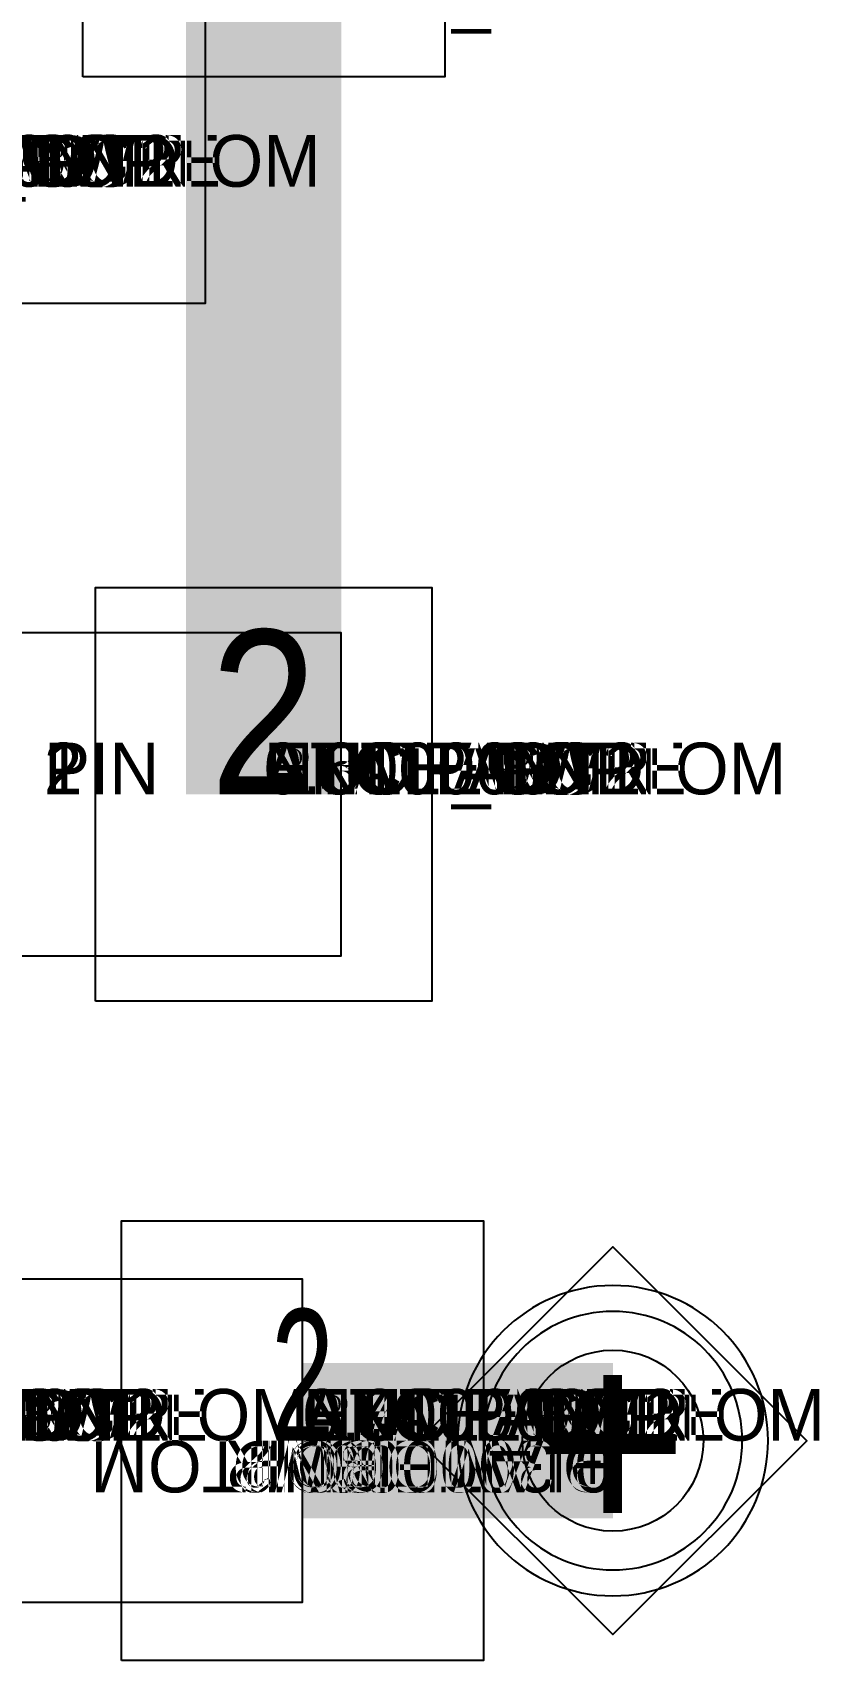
# Model space of a CAD drawing. Extents: x 0 to 323, y 0 to 320.
# Drawn here: x 137.36 to 140.4, y 67.7 to 74 of the extents above; entities that cross this region are included whole.
import ezdxf
from ezdxf.enums import TextEntityAlignment as Align

# ---------------------------------------------------------------- set-up
doc = ezdxf.new("R2010")
doc.units = 0
doc.header["$MEASUREMENT"] = 0
doc.layers.get('0').update_dxf_attribs({"linetype": 'CONTINUOUS'})
for name, color, linetype in [('CDN_FIGURES', 7, 'CONTINUOUS'), ('ETCH_BOTTOM', 7, 'CONTINUOUS'), ('ETCH_GND', 3, 'CONTINUOUS'), ('ETCH_INT1', 4, 'CONTINUOUS'), ('ETCH_INT2', 5, 'CONTINUOUS'), ('ETCH_PWR', 6, 'CONTINUOUS'), ('ETCH_TOP', 2, 'CONTINUOUS'), ('MANUFACTURING_NCLEGEND-1-6', 8, 'CONTINUOUS'), ('PACKAGE_GEOMETRY_ASSEMBLY_TOP', 11, 'CONTINUOUS'), ('PACKAGE_GEOMETRY_PIN_NUMBER', 9, 'CONTINUOUS')]:
    doc.layers.add(name, color=color, linetype=linetype)

# ---------------------------------------------------------------- blocks, each defined once
blk = doc.blocks.new('PAD_INFO')
for tag in ['SHAPE_TYPE', 'PAD_HEIGHT', 'PAD_LAYER', 'PAD_TYPE', 'PAD_WIDTH']:
    blk.add_attdef(tag, (0, 0), '', height=0.2)
at = {"flags": 2}
blk.add_attdef('CDN_TYPE', (0, 0), '', height=0.2, dxfattribs=at)
blk = doc.blocks.new('DRILL_INFO')
at = {"flags": 2}
blk.add_attdef('CDN_TYPE', (0, 0), '', height=0.2, dxfattribs=at)
for tag in ['FSHAPE', 'FCHAR', 'DRILL_HEIGHT', 'DIAMETER', 'PLATED', 'DRILL_WIDTH']:
    blk.add_attdef(tag, (0, 0), '', height=0.2)
blk = doc.blocks.new('VIA0700X0300')
at = {"layer": 'ETCH_BOTTOM'}
blk.add_circle((0, 0), 0.35, dxfattribs=at)
at = {"layer": 'ETCH_GND'}
blk.add_circle((0, 0), 0.35, dxfattribs=at)
at = {"layer": 'ETCH_INT1'}
blk.add_circle((0, 0), 0.35, dxfattribs=at)
at = {"layer": 'ETCH_INT2'}
blk.add_circle((0, 0), 0.35, dxfattribs=at)
at = {"layer": 'ETCH_PWR'}
blk.add_circle((0, 0), 0.35, dxfattribs=at)
at = {"layer": 'ETCH_TOP'}
blk.add_circle((0, 0), 0.35, dxfattribs=at)
ref = blk.add_blockref('PAD_INFO', (0, 0))
ref.add_attrib('PAD_LAYER', 'ETCH_TOP', (0, 0), dxfattribs={"height": 0.2})
ref.add_attrib('SHAPE_TYPE', 'NULL', (0, 0), dxfattribs={"height": 0.2})
ref.add_attrib('PAD_TYPE', 'ANTIPAD', (0, 0), dxfattribs={"height": 0.2})
ref.add_attrib('PAD_WIDTH', '0.000000', (0, 0), dxfattribs={"height": 0.2})
ref.add_attrib('PAD_HEIGHT', '0.000000', (0, 0), dxfattribs={"height": 0.2})
ref = blk.add_blockref('PAD_INFO', (0, 0))
ref.add_attrib('PAD_LAYER', 'ETCH_GND', (0, 0), dxfattribs={"height": 0.2})
ref.add_attrib('SHAPE_TYPE', 'NULL', (0, 0), dxfattribs={"height": 0.2})
ref.add_attrib('PAD_TYPE', 'ANTIPAD', (0, 0), dxfattribs={"height": 0.2})
ref.add_attrib('PAD_WIDTH', '0.000000', (0, 0), dxfattribs={"height": 0.2})
ref.add_attrib('PAD_HEIGHT', '0.000000', (0, 0), dxfattribs={"height": 0.2})
ref = blk.add_blockref('PAD_INFO', (0, 0))
ref.add_attrib('PAD_LAYER', 'ETCH_INT1', (0, 0), dxfattribs={"height": 0.2})
ref.add_attrib('SHAPE_TYPE', 'NULL', (0, 0), dxfattribs={"height": 0.2})
ref.add_attrib('PAD_TYPE', 'ANTIPAD', (0, 0), dxfattribs={"height": 0.2})
ref.add_attrib('PAD_WIDTH', '0.000000', (0, 0), dxfattribs={"height": 0.2})
ref.add_attrib('PAD_HEIGHT', '0.000000', (0, 0), dxfattribs={"height": 0.2})
ref = blk.add_blockref('PAD_INFO', (0, 0))
ref.add_attrib('PAD_LAYER', 'ETCH_INT2', (0, 0), dxfattribs={"height": 0.2})
ref.add_attrib('SHAPE_TYPE', 'NULL', (0, 0), dxfattribs={"height": 0.2})
ref.add_attrib('PAD_TYPE', 'ANTIPAD', (0, 0), dxfattribs={"height": 0.2})
ref.add_attrib('PAD_WIDTH', '0.000000', (0, 0), dxfattribs={"height": 0.2})
ref.add_attrib('PAD_HEIGHT', '0.000000', (0, 0), dxfattribs={"height": 0.2})
ref = blk.add_blockref('PAD_INFO', (0, 0))
ref.add_attrib('PAD_LAYER', 'ETCH_PWR', (0, 0), dxfattribs={"height": 0.2})
ref.add_attrib('SHAPE_TYPE', 'NULL', (0, 0), dxfattribs={"height": 0.2})
ref.add_attrib('PAD_TYPE', 'ANTIPAD', (0, 0), dxfattribs={"height": 0.2})
ref.add_attrib('PAD_WIDTH', '0.000000', (0, 0), dxfattribs={"height": 0.2})
ref.add_attrib('PAD_HEIGHT', '0.000000', (0, 0), dxfattribs={"height": 0.2})
ref = blk.add_blockref('PAD_INFO', (0, 0))
ref.add_attrib('PAD_LAYER', 'ETCH_BOTTOM', (0, 0), dxfattribs={"height": 0.2})
ref.add_attrib('SHAPE_TYPE', 'NULL', (0, 0), dxfattribs={"height": 0.2})
ref.add_attrib('PAD_TYPE', 'ANTIPAD', (0, 0), dxfattribs={"height": 0.2})
ref.add_attrib('PAD_WIDTH', '0.000000', (0, 0), dxfattribs={"height": 0.2})
ref.add_attrib('PAD_HEIGHT', '0.000000', (0, 0), dxfattribs={"height": 0.2})
ref = blk.add_blockref('PAD_INFO', (0, 0))
ref.add_attrib('PAD_LAYER', 'ETCH_TOP', (0, 0), dxfattribs={"height": 0.2})
ref.add_attrib('SHAPE_TYPE', 'NULL', (0, 0), dxfattribs={"height": 0.2})
ref.add_attrib('PAD_TYPE', 'THERMAL', (0, 0), dxfattribs={"height": 0.2})
ref.add_attrib('PAD_WIDTH', '0.000000', (0, 0), dxfattribs={"height": 0.2})
ref.add_attrib('PAD_HEIGHT', '0.000000', (0, 0), dxfattribs={"height": 0.2})
ref = blk.add_blockref('PAD_INFO', (0, 0))
ref.add_attrib('PAD_LAYER', 'ETCH_GND', (0, 0), dxfattribs={"height": 0.2})
ref.add_attrib('SHAPE_TYPE', 'NULL', (0, 0), dxfattribs={"height": 0.2})
ref.add_attrib('PAD_TYPE', 'THERMAL', (0, 0), dxfattribs={"height": 0.2})
ref.add_attrib('PAD_WIDTH', '0.000000', (0, 0), dxfattribs={"height": 0.2})
ref.add_attrib('PAD_HEIGHT', '0.000000', (0, 0), dxfattribs={"height": 0.2})
ref = blk.add_blockref('PAD_INFO', (0, 0))
ref.add_attrib('PAD_LAYER', 'ETCH_INT1', (0, 0), dxfattribs={"height": 0.2})
ref.add_attrib('SHAPE_TYPE', 'NULL', (0, 0), dxfattribs={"height": 0.2})
ref.add_attrib('PAD_TYPE', 'THERMAL', (0, 0), dxfattribs={"height": 0.2})
ref.add_attrib('PAD_WIDTH', '0.000000', (0, 0), dxfattribs={"height": 0.2})
ref.add_attrib('PAD_HEIGHT', '0.000000', (0, 0), dxfattribs={"height": 0.2})
ref = blk.add_blockref('PAD_INFO', (0, 0))
ref.add_attrib('PAD_LAYER', 'ETCH_INT2', (0, 0), dxfattribs={"height": 0.2})
ref.add_attrib('SHAPE_TYPE', 'NULL', (0, 0), dxfattribs={"height": 0.2})
ref.add_attrib('PAD_TYPE', 'THERMAL', (0, 0), dxfattribs={"height": 0.2})
ref.add_attrib('PAD_WIDTH', '0.000000', (0, 0), dxfattribs={"height": 0.2})
ref.add_attrib('PAD_HEIGHT', '0.000000', (0, 0), dxfattribs={"height": 0.2})
ref = blk.add_blockref('PAD_INFO', (0, 0))
ref.add_attrib('PAD_LAYER', 'ETCH_PWR', (0, 0), dxfattribs={"height": 0.2})
ref.add_attrib('SHAPE_TYPE', 'NULL', (0, 0), dxfattribs={"height": 0.2})
ref.add_attrib('PAD_TYPE', 'THERMAL', (0, 0), dxfattribs={"height": 0.2})
ref.add_attrib('PAD_WIDTH', '0.000000', (0, 0), dxfattribs={"height": 0.2})
ref.add_attrib('PAD_HEIGHT', '0.000000', (0, 0), dxfattribs={"height": 0.2})
ref = blk.add_blockref('PAD_INFO', (0, 0))
ref.add_attrib('PAD_LAYER', 'ETCH_BOTTOM', (0, 0), dxfattribs={"height": 0.2})
ref.add_attrib('SHAPE_TYPE', 'NULL', (0, 0), dxfattribs={"height": 0.2})
ref.add_attrib('PAD_TYPE', 'THERMAL', (0, 0), dxfattribs={"height": 0.2})
ref.add_attrib('PAD_WIDTH', '0.000000', (0, 0), dxfattribs={"height": 0.2})
ref.add_attrib('PAD_HEIGHT', '0.000000', (0, 0), dxfattribs={"height": 0.2})
ref = blk.add_blockref('PAD_INFO', (0, 0))
ref.add_attrib('PAD_LAYER', 'ETCH_TOP', (0, 0), dxfattribs={"height": 0.2})
ref.add_attrib('SHAPE_TYPE', 'CIRCLE', (0, 0), dxfattribs={"height": 0.2})
ref.add_attrib('PAD_TYPE', 'REGULAR', (0, 0), dxfattribs={"height": 0.2})
ref.add_attrib('PAD_WIDTH', '0.700000', (0, 0), dxfattribs={"height": 0.2})
ref.add_attrib('PAD_HEIGHT', '0.700000', (0, 0), dxfattribs={"height": 0.2})
ref = blk.add_blockref('PAD_INFO', (0, 0))
ref.add_attrib('PAD_LAYER', 'ETCH_GND', (0, 0), dxfattribs={"height": 0.2})
ref.add_attrib('SHAPE_TYPE', 'CIRCLE', (0, 0), dxfattribs={"height": 0.2})
ref.add_attrib('PAD_TYPE', 'REGULAR', (0, 0), dxfattribs={"height": 0.2})
ref.add_attrib('PAD_WIDTH', '0.700000', (0, 0), dxfattribs={"height": 0.2})
ref.add_attrib('PAD_HEIGHT', '0.700000', (0, 0), dxfattribs={"height": 0.2})
ref = blk.add_blockref('PAD_INFO', (0, 0))
ref.add_attrib('PAD_LAYER', 'ETCH_INT1', (0, 0), dxfattribs={"height": 0.2})
ref.add_attrib('SHAPE_TYPE', 'CIRCLE', (0, 0), dxfattribs={"height": 0.2})
ref.add_attrib('PAD_TYPE', 'REGULAR', (0, 0), dxfattribs={"height": 0.2})
ref.add_attrib('PAD_WIDTH', '0.700000', (0, 0), dxfattribs={"height": 0.2})
ref.add_attrib('PAD_HEIGHT', '0.700000', (0, 0), dxfattribs={"height": 0.2})
ref = blk.add_blockref('PAD_INFO', (0, 0))
ref.add_attrib('PAD_LAYER', 'ETCH_INT2', (0, 0), dxfattribs={"height": 0.2})
ref.add_attrib('SHAPE_TYPE', 'CIRCLE', (0, 0), dxfattribs={"height": 0.2})
ref.add_attrib('PAD_TYPE', 'REGULAR', (0, 0), dxfattribs={"height": 0.2})
ref.add_attrib('PAD_WIDTH', '0.700000', (0, 0), dxfattribs={"height": 0.2})
ref.add_attrib('PAD_HEIGHT', '0.700000', (0, 0), dxfattribs={"height": 0.2})
ref = blk.add_blockref('PAD_INFO', (0, 0))
ref.add_attrib('PAD_LAYER', 'ETCH_PWR', (0, 0), dxfattribs={"height": 0.2})
ref.add_attrib('SHAPE_TYPE', 'CIRCLE', (0, 0), dxfattribs={"height": 0.2})
ref.add_attrib('PAD_TYPE', 'REGULAR', (0, 0), dxfattribs={"height": 0.2})
ref.add_attrib('PAD_WIDTH', '0.700000', (0, 0), dxfattribs={"height": 0.2})
ref.add_attrib('PAD_HEIGHT', '0.700000', (0, 0), dxfattribs={"height": 0.2})
ref = blk.add_blockref('PAD_INFO', (0, 0))
ref.add_attrib('PAD_LAYER', 'ETCH_BOTTOM', (0, 0), dxfattribs={"height": 0.2})
ref.add_attrib('SHAPE_TYPE', 'CIRCLE', (0, 0), dxfattribs={"height": 0.2})
ref.add_attrib('PAD_TYPE', 'REGULAR', (0, 0), dxfattribs={"height": 0.2})
ref.add_attrib('PAD_WIDTH', '0.700000', (0, 0), dxfattribs={"height": 0.2})
ref.add_attrib('PAD_HEIGHT', '0.700000', (0, 0), dxfattribs={"height": 0.2})
ref = blk.add_blockref('DRILL_INFO', (0, 0))
ref.add_attrib('DIAMETER', '0.300000', (0, 0), dxfattribs={"height": 0.2})
ref.add_attrib('PLATED', 'PLATED', (0, 0), dxfattribs={"height": 0.2})
ref.add_attrib('FSHAPE', 'DIAMOND', (0, 0), dxfattribs={"height": 0.2})
ref.add_attrib('FCHAR', '+', (0, 0), dxfattribs={"height": 0.2})
ref.add_attrib('DRILL_WIDTH', '1.500000', (0, 0), dxfattribs={"height": 0.2})
ref.add_attrib('DRILL_HEIGHT', '1.500000', (0, 0), dxfattribs={"height": 0.2})
for tag in ['CDN_TYPE', 'PIN']:
    blk.add_attdef(tag, (0, 0), '', height=0.2)
at = {"flags": 2}
for tag in ['PSTKNAME', 'BBV']:
    blk.add_attdef(tag, (0, 0), '', height=0.2, dxfattribs=at)
blk = doc.blocks.new('FIGURE_DIAMOND')
at = {"layer": 'CDN_FIGURES'}
blk.add_lwpolyline([(-0.5, 0), (0, 0.5), (0.5, 0), (0, -0.5)], close=True, dxfattribs=at)
blk = doc.blocks.new('RC1300X1600TS')
at = {"layer": 'ETCH_TOP'}
blk.add_lwpolyline([(-0.65, -0.8), (-0.65, 0.8), (0.65, 0.8), (0.65, -0.8)], close=True, dxfattribs=at)
ref = blk.add_blockref('PAD_INFO', (0, 0))
ref.add_attrib('PAD_LAYER', 'ETCH_TOP', (0, 0), dxfattribs={"height": 0.2})
ref.add_attrib('SHAPE_TYPE', 'NULL', (0, 0), dxfattribs={"height": 0.2})
ref.add_attrib('PAD_TYPE', 'ANTIPAD', (0, 0), dxfattribs={"height": 0.2})
ref.add_attrib('PAD_WIDTH', '0.000000', (0, 0), dxfattribs={"height": 0.2})
ref.add_attrib('PAD_HEIGHT', '0.000000', (0, 0), dxfattribs={"height": 0.2})
ref = blk.add_blockref('PAD_INFO', (0, 0))
ref.add_attrib('PAD_LAYER', 'ETCH_GND', (0, 0), dxfattribs={"height": 0.2})
ref.add_attrib('SHAPE_TYPE', 'NULL', (0, 0), dxfattribs={"height": 0.2})
ref.add_attrib('PAD_TYPE', 'ANTIPAD', (0, 0), dxfattribs={"height": 0.2})
ref.add_attrib('PAD_WIDTH', '0.000000', (0, 0), dxfattribs={"height": 0.2})
ref.add_attrib('PAD_HEIGHT', '0.000000', (0, 0), dxfattribs={"height": 0.2})
ref = blk.add_blockref('PAD_INFO', (0, 0))
ref.add_attrib('PAD_LAYER', 'ETCH_INT1', (0, 0), dxfattribs={"height": 0.2})
ref.add_attrib('SHAPE_TYPE', 'NULL', (0, 0), dxfattribs={"height": 0.2})
ref.add_attrib('PAD_TYPE', 'ANTIPAD', (0, 0), dxfattribs={"height": 0.2})
ref.add_attrib('PAD_WIDTH', '0.000000', (0, 0), dxfattribs={"height": 0.2})
ref.add_attrib('PAD_HEIGHT', '0.000000', (0, 0), dxfattribs={"height": 0.2})
ref = blk.add_blockref('PAD_INFO', (0, 0))
ref.add_attrib('PAD_LAYER', 'ETCH_INT2', (0, 0), dxfattribs={"height": 0.2})
ref.add_attrib('SHAPE_TYPE', 'NULL', (0, 0), dxfattribs={"height": 0.2})
ref.add_attrib('PAD_TYPE', 'ANTIPAD', (0, 0), dxfattribs={"height": 0.2})
ref.add_attrib('PAD_WIDTH', '0.000000', (0, 0), dxfattribs={"height": 0.2})
ref.add_attrib('PAD_HEIGHT', '0.000000', (0, 0), dxfattribs={"height": 0.2})
ref = blk.add_blockref('PAD_INFO', (0, 0))
ref.add_attrib('PAD_LAYER', 'ETCH_PWR', (0, 0), dxfattribs={"height": 0.2})
ref.add_attrib('SHAPE_TYPE', 'NULL', (0, 0), dxfattribs={"height": 0.2})
ref.add_attrib('PAD_TYPE', 'ANTIPAD', (0, 0), dxfattribs={"height": 0.2})
ref.add_attrib('PAD_WIDTH', '0.000000', (0, 0), dxfattribs={"height": 0.2})
ref.add_attrib('PAD_HEIGHT', '0.000000', (0, 0), dxfattribs={"height": 0.2})
ref = blk.add_blockref('PAD_INFO', (0, 0))
ref.add_attrib('PAD_LAYER', 'ETCH_BOTTOM', (0, 0), dxfattribs={"height": 0.2})
ref.add_attrib('SHAPE_TYPE', 'NULL', (0, 0), dxfattribs={"height": 0.2})
ref.add_attrib('PAD_TYPE', 'ANTIPAD', (0, 0), dxfattribs={"height": 0.2})
ref.add_attrib('PAD_WIDTH', '0.000000', (0, 0), dxfattribs={"height": 0.2})
ref.add_attrib('PAD_HEIGHT', '0.000000', (0, 0), dxfattribs={"height": 0.2})
ref = blk.add_blockref('PAD_INFO', (0, 0))
ref.add_attrib('PAD_LAYER', 'ETCH_TOP', (0, 0), dxfattribs={"height": 0.2})
ref.add_attrib('SHAPE_TYPE', 'NULL', (0, 0), dxfattribs={"height": 0.2})
ref.add_attrib('PAD_TYPE', 'THERMAL', (0, 0), dxfattribs={"height": 0.2})
ref.add_attrib('PAD_WIDTH', '0.000000', (0, 0), dxfattribs={"height": 0.2})
ref.add_attrib('PAD_HEIGHT', '0.000000', (0, 0), dxfattribs={"height": 0.2})
ref = blk.add_blockref('PAD_INFO', (0, 0))
ref.add_attrib('PAD_LAYER', 'ETCH_GND', (0, 0), dxfattribs={"height": 0.2})
ref.add_attrib('SHAPE_TYPE', 'NULL', (0, 0), dxfattribs={"height": 0.2})
ref.add_attrib('PAD_TYPE', 'THERMAL', (0, 0), dxfattribs={"height": 0.2})
ref.add_attrib('PAD_WIDTH', '0.000000', (0, 0), dxfattribs={"height": 0.2})
ref.add_attrib('PAD_HEIGHT', '0.000000', (0, 0), dxfattribs={"height": 0.2})
ref = blk.add_blockref('PAD_INFO', (0, 0))
ref.add_attrib('PAD_LAYER', 'ETCH_INT1', (0, 0), dxfattribs={"height": 0.2})
ref.add_attrib('SHAPE_TYPE', 'NULL', (0, 0), dxfattribs={"height": 0.2})
ref.add_attrib('PAD_TYPE', 'THERMAL', (0, 0), dxfattribs={"height": 0.2})
ref.add_attrib('PAD_WIDTH', '0.000000', (0, 0), dxfattribs={"height": 0.2})
ref.add_attrib('PAD_HEIGHT', '0.000000', (0, 0), dxfattribs={"height": 0.2})
ref = blk.add_blockref('PAD_INFO', (0, 0))
ref.add_attrib('PAD_LAYER', 'ETCH_INT2', (0, 0), dxfattribs={"height": 0.2})
ref.add_attrib('SHAPE_TYPE', 'NULL', (0, 0), dxfattribs={"height": 0.2})
ref.add_attrib('PAD_TYPE', 'THERMAL', (0, 0), dxfattribs={"height": 0.2})
ref.add_attrib('PAD_WIDTH', '0.000000', (0, 0), dxfattribs={"height": 0.2})
ref.add_attrib('PAD_HEIGHT', '0.000000', (0, 0), dxfattribs={"height": 0.2})
ref = blk.add_blockref('PAD_INFO', (0, 0))
ref.add_attrib('PAD_LAYER', 'ETCH_PWR', (0, 0), dxfattribs={"height": 0.2})
ref.add_attrib('SHAPE_TYPE', 'NULL', (0, 0), dxfattribs={"height": 0.2})
ref.add_attrib('PAD_TYPE', 'THERMAL', (0, 0), dxfattribs={"height": 0.2})
ref.add_attrib('PAD_WIDTH', '0.000000', (0, 0), dxfattribs={"height": 0.2})
ref.add_attrib('PAD_HEIGHT', '0.000000', (0, 0), dxfattribs={"height": 0.2})
ref = blk.add_blockref('PAD_INFO', (0, 0))
ref.add_attrib('PAD_LAYER', 'ETCH_BOTTOM', (0, 0), dxfattribs={"height": 0.2})
ref.add_attrib('SHAPE_TYPE', 'NULL', (0, 0), dxfattribs={"height": 0.2})
ref.add_attrib('PAD_TYPE', 'THERMAL', (0, 0), dxfattribs={"height": 0.2})
ref.add_attrib('PAD_WIDTH', '0.000000', (0, 0), dxfattribs={"height": 0.2})
ref.add_attrib('PAD_HEIGHT', '0.000000', (0, 0), dxfattribs={"height": 0.2})
ref = blk.add_blockref('PAD_INFO', (0, 0))
ref.add_attrib('PAD_LAYER', 'ETCH_GND', (0, 0), dxfattribs={"height": 0.2})
ref.add_attrib('SHAPE_TYPE', 'NULL', (0, 0), dxfattribs={"height": 0.2})
ref.add_attrib('PAD_TYPE', 'REGULAR', (0, 0), dxfattribs={"height": 0.2})
ref.add_attrib('PAD_WIDTH', '0.000000', (0, 0), dxfattribs={"height": 0.2})
ref.add_attrib('PAD_HEIGHT', '0.000000', (0, 0), dxfattribs={"height": 0.2})
ref = blk.add_blockref('PAD_INFO', (0, 0))
ref.add_attrib('PAD_LAYER', 'ETCH_INT1', (0, 0), dxfattribs={"height": 0.2})
ref.add_attrib('SHAPE_TYPE', 'NULL', (0, 0), dxfattribs={"height": 0.2})
ref.add_attrib('PAD_TYPE', 'REGULAR', (0, 0), dxfattribs={"height": 0.2})
ref.add_attrib('PAD_WIDTH', '0.000000', (0, 0), dxfattribs={"height": 0.2})
ref.add_attrib('PAD_HEIGHT', '0.000000', (0, 0), dxfattribs={"height": 0.2})
ref = blk.add_blockref('PAD_INFO', (0, 0))
ref.add_attrib('PAD_LAYER', 'ETCH_INT2', (0, 0), dxfattribs={"height": 0.2})
ref.add_attrib('SHAPE_TYPE', 'NULL', (0, 0), dxfattribs={"height": 0.2})
ref.add_attrib('PAD_TYPE', 'REGULAR', (0, 0), dxfattribs={"height": 0.2})
ref.add_attrib('PAD_WIDTH', '0.000000', (0, 0), dxfattribs={"height": 0.2})
ref.add_attrib('PAD_HEIGHT', '0.000000', (0, 0), dxfattribs={"height": 0.2})
ref = blk.add_blockref('PAD_INFO', (0, 0))
ref.add_attrib('PAD_LAYER', 'ETCH_PWR', (0, 0), dxfattribs={"height": 0.2})
ref.add_attrib('SHAPE_TYPE', 'NULL', (0, 0), dxfattribs={"height": 0.2})
ref.add_attrib('PAD_TYPE', 'REGULAR', (0, 0), dxfattribs={"height": 0.2})
ref.add_attrib('PAD_WIDTH', '0.000000', (0, 0), dxfattribs={"height": 0.2})
ref.add_attrib('PAD_HEIGHT', '0.000000', (0, 0), dxfattribs={"height": 0.2})
ref = blk.add_blockref('PAD_INFO', (0, 0))
ref.add_attrib('PAD_LAYER', 'ETCH_BOTTOM', (0, 0), dxfattribs={"height": 0.2})
ref.add_attrib('SHAPE_TYPE', 'NULL', (0, 0), dxfattribs={"height": 0.2})
ref.add_attrib('PAD_TYPE', 'REGULAR', (0, 0), dxfattribs={"height": 0.2})
ref.add_attrib('PAD_WIDTH', '0.000000', (0, 0), dxfattribs={"height": 0.2})
ref.add_attrib('PAD_HEIGHT', '0.000000', (0, 0), dxfattribs={"height": 0.2})
ref = blk.add_blockref('DRILL_INFO', (0, 0))
ref.add_attrib('DIAMETER', '0.000000', (0, 0), dxfattribs={"height": 0.2})
ref.add_attrib('PLATED', 'PLATED', (0, 0), dxfattribs={"height": 0.2})
ref.add_attrib('FSHAPE', 'NULL', (0, 0), dxfattribs={"height": 0.2})
ref.add_attrib('DRILL_WIDTH', '0.000000', (0, 0), dxfattribs={"height": 0.2})
ref.add_attrib('DRILL_HEIGHT', '0.000000', (0, 0), dxfattribs={"height": 0.2})
ref = blk.add_blockref('PAD_INFO', (0, 0))
ref.add_attrib('PAD_LAYER', 'ETCH_TOP', (0, 0), dxfattribs={"height": 0.2})
ref.add_attrib('SHAPE_TYPE', 'RECTANGLE', (0, 0), dxfattribs={"height": 0.2})
ref.add_attrib('PAD_TYPE', 'REGULAR', (0, 0), dxfattribs={"height": 0.2})
ref.add_attrib('PAD_WIDTH', '1.300000', (0, 0), dxfattribs={"height": 0.2})
ref.add_attrib('PAD_HEIGHT', '1.600000', (0, 0), dxfattribs={"height": 0.2})
for tag in ['CDN_TYPE', 'PIN']:
    blk.add_attdef(tag, (0, 0), '', height=0.2)
at = {"flags": 2}
for tag in ['PSTKNAME', 'BBV']:
    blk.add_attdef(tag, (0, 0), '', height=0.2, dxfattribs=at)
blk = doc.blocks.new('RC1300X1600TS_VD')
for tag in ['CDN_TYPE', 'PIN']:
    blk.add_attdef(tag, (0, 0), '', height=0.2)
at = {"flags": 2}
for tag in ['PSTKNAME', 'BBV']:
    blk.add_attdef(tag, (0, 0), '', height=0.2, dxfattribs=at)
blk = doc.blocks.new('F330')
at = {"layer": 'PACKAGE_GEOMETRY_ASSEMBLY_TOP'}
blk.add_lwpolyline([(-1.15, -0.625), (1.15, -0.625), (1.15, 0.625), (-1.15, 0.625)], close=True, dxfattribs=at)
at = {"layer": 'ETCH_TOP'}
ref = blk.add_blockref('RC1300X1600TS_VD', (-0.85, 0), dxfattribs=dict(at, rotation=180))
ref.add_attrib('CDN_TYPE', 'PIN', (0, 0), dxfattribs={"height": 0.2})
ref.add_attrib('PIN', '1', (0, 0), dxfattribs={"height": 0.2})
ref = blk.add_blockref('RC1300X1600TS', (0.85, 0), dxfattribs=at)
ref.add_attrib('CDN_TYPE', 'PIN', (0, 0), dxfattribs={"height": 0.2})
ref.add_attrib('PIN', '2', (0, 0), dxfattribs={"height": 0.2})
at = {"flags": 2}
for tag in ['SYMBOL_TYPE', 'CDN_TYPE', 'REFDES']:
    blk.add_attdef(tag, (0, 0), '', height=0.2, dxfattribs=at)
blk = doc.blocks.new('RC1400X0450TS')
at = {"layer": 'ETCH_TOP'}
blk.add_lwpolyline([(-0.7, -0.225), (-0.7, 0.225), (0.7, 0.225), (0.7, -0.225)], close=True, dxfattribs=at)
ref = blk.add_blockref('PAD_INFO', (0, 0))
ref.add_attrib('PAD_LAYER', 'ETCH_TOP', (0, 0), dxfattribs={"height": 0.2})
ref.add_attrib('SHAPE_TYPE', 'NULL', (0, 0), dxfattribs={"height": 0.2})
ref.add_attrib('PAD_TYPE', 'ANTIPAD', (0, 0), dxfattribs={"height": 0.2})
ref.add_attrib('PAD_WIDTH', '0.000000', (0, 0), dxfattribs={"height": 0.2})
ref.add_attrib('PAD_HEIGHT', '0.000000', (0, 0), dxfattribs={"height": 0.2})
ref = blk.add_blockref('PAD_INFO', (0, 0))
ref.add_attrib('PAD_LAYER', 'ETCH_GND', (0, 0), dxfattribs={"height": 0.2})
ref.add_attrib('SHAPE_TYPE', 'NULL', (0, 0), dxfattribs={"height": 0.2})
ref.add_attrib('PAD_TYPE', 'ANTIPAD', (0, 0), dxfattribs={"height": 0.2})
ref.add_attrib('PAD_WIDTH', '0.000000', (0, 0), dxfattribs={"height": 0.2})
ref.add_attrib('PAD_HEIGHT', '0.000000', (0, 0), dxfattribs={"height": 0.2})
ref = blk.add_blockref('PAD_INFO', (0, 0))
ref.add_attrib('PAD_LAYER', 'ETCH_INT1', (0, 0), dxfattribs={"height": 0.2})
ref.add_attrib('SHAPE_TYPE', 'NULL', (0, 0), dxfattribs={"height": 0.2})
ref.add_attrib('PAD_TYPE', 'ANTIPAD', (0, 0), dxfattribs={"height": 0.2})
ref.add_attrib('PAD_WIDTH', '0.000000', (0, 0), dxfattribs={"height": 0.2})
ref.add_attrib('PAD_HEIGHT', '0.000000', (0, 0), dxfattribs={"height": 0.2})
ref = blk.add_blockref('PAD_INFO', (0, 0))
ref.add_attrib('PAD_LAYER', 'ETCH_INT2', (0, 0), dxfattribs={"height": 0.2})
ref.add_attrib('SHAPE_TYPE', 'NULL', (0, 0), dxfattribs={"height": 0.2})
ref.add_attrib('PAD_TYPE', 'ANTIPAD', (0, 0), dxfattribs={"height": 0.2})
ref.add_attrib('PAD_WIDTH', '0.000000', (0, 0), dxfattribs={"height": 0.2})
ref.add_attrib('PAD_HEIGHT', '0.000000', (0, 0), dxfattribs={"height": 0.2})
ref = blk.add_blockref('PAD_INFO', (0, 0))
ref.add_attrib('PAD_LAYER', 'ETCH_PWR', (0, 0), dxfattribs={"height": 0.2})
ref.add_attrib('SHAPE_TYPE', 'NULL', (0, 0), dxfattribs={"height": 0.2})
ref.add_attrib('PAD_TYPE', 'ANTIPAD', (0, 0), dxfattribs={"height": 0.2})
ref.add_attrib('PAD_WIDTH', '0.000000', (0, 0), dxfattribs={"height": 0.2})
ref.add_attrib('PAD_HEIGHT', '0.000000', (0, 0), dxfattribs={"height": 0.2})
ref = blk.add_blockref('PAD_INFO', (0, 0))
ref.add_attrib('PAD_LAYER', 'ETCH_BOTTOM', (0, 0), dxfattribs={"height": 0.2})
ref.add_attrib('SHAPE_TYPE', 'NULL', (0, 0), dxfattribs={"height": 0.2})
ref.add_attrib('PAD_TYPE', 'ANTIPAD', (0, 0), dxfattribs={"height": 0.2})
ref.add_attrib('PAD_WIDTH', '0.000000', (0, 0), dxfattribs={"height": 0.2})
ref.add_attrib('PAD_HEIGHT', '0.000000', (0, 0), dxfattribs={"height": 0.2})
ref = blk.add_blockref('PAD_INFO', (0, 0))
ref.add_attrib('PAD_LAYER', 'ETCH_TOP', (0, 0), dxfattribs={"height": 0.2})
ref.add_attrib('SHAPE_TYPE', 'NULL', (0, 0), dxfattribs={"height": 0.2})
ref.add_attrib('PAD_TYPE', 'THERMAL', (0, 0), dxfattribs={"height": 0.2})
ref.add_attrib('PAD_WIDTH', '0.000000', (0, 0), dxfattribs={"height": 0.2})
ref.add_attrib('PAD_HEIGHT', '0.000000', (0, 0), dxfattribs={"height": 0.2})
ref = blk.add_blockref('PAD_INFO', (0, 0))
ref.add_attrib('PAD_LAYER', 'ETCH_GND', (0, 0), dxfattribs={"height": 0.2})
ref.add_attrib('SHAPE_TYPE', 'NULL', (0, 0), dxfattribs={"height": 0.2})
ref.add_attrib('PAD_TYPE', 'THERMAL', (0, 0), dxfattribs={"height": 0.2})
ref.add_attrib('PAD_WIDTH', '0.000000', (0, 0), dxfattribs={"height": 0.2})
ref.add_attrib('PAD_HEIGHT', '0.000000', (0, 0), dxfattribs={"height": 0.2})
ref = blk.add_blockref('PAD_INFO', (0, 0))
ref.add_attrib('PAD_LAYER', 'ETCH_INT1', (0, 0), dxfattribs={"height": 0.2})
ref.add_attrib('SHAPE_TYPE', 'NULL', (0, 0), dxfattribs={"height": 0.2})
ref.add_attrib('PAD_TYPE', 'THERMAL', (0, 0), dxfattribs={"height": 0.2})
ref.add_attrib('PAD_WIDTH', '0.000000', (0, 0), dxfattribs={"height": 0.2})
ref.add_attrib('PAD_HEIGHT', '0.000000', (0, 0), dxfattribs={"height": 0.2})
ref = blk.add_blockref('PAD_INFO', (0, 0))
ref.add_attrib('PAD_LAYER', 'ETCH_INT2', (0, 0), dxfattribs={"height": 0.2})
ref.add_attrib('SHAPE_TYPE', 'NULL', (0, 0), dxfattribs={"height": 0.2})
ref.add_attrib('PAD_TYPE', 'THERMAL', (0, 0), dxfattribs={"height": 0.2})
ref.add_attrib('PAD_WIDTH', '0.000000', (0, 0), dxfattribs={"height": 0.2})
ref.add_attrib('PAD_HEIGHT', '0.000000', (0, 0), dxfattribs={"height": 0.2})
ref = blk.add_blockref('PAD_INFO', (0, 0))
ref.add_attrib('PAD_LAYER', 'ETCH_PWR', (0, 0), dxfattribs={"height": 0.2})
ref.add_attrib('SHAPE_TYPE', 'NULL', (0, 0), dxfattribs={"height": 0.2})
ref.add_attrib('PAD_TYPE', 'THERMAL', (0, 0), dxfattribs={"height": 0.2})
ref.add_attrib('PAD_WIDTH', '0.000000', (0, 0), dxfattribs={"height": 0.2})
ref.add_attrib('PAD_HEIGHT', '0.000000', (0, 0), dxfattribs={"height": 0.2})
ref = blk.add_blockref('PAD_INFO', (0, 0))
ref.add_attrib('PAD_LAYER', 'ETCH_BOTTOM', (0, 0), dxfattribs={"height": 0.2})
ref.add_attrib('SHAPE_TYPE', 'NULL', (0, 0), dxfattribs={"height": 0.2})
ref.add_attrib('PAD_TYPE', 'THERMAL', (0, 0), dxfattribs={"height": 0.2})
ref.add_attrib('PAD_WIDTH', '0.000000', (0, 0), dxfattribs={"height": 0.2})
ref.add_attrib('PAD_HEIGHT', '0.000000', (0, 0), dxfattribs={"height": 0.2})
ref = blk.add_blockref('PAD_INFO', (0, 0))
ref.add_attrib('PAD_LAYER', 'ETCH_TOP', (0, 0), dxfattribs={"height": 0.2})
ref.add_attrib('SHAPE_TYPE', 'RECTANGLE', (0, 0), dxfattribs={"height": 0.2})
ref.add_attrib('PAD_TYPE', 'REGULAR', (0, 0), dxfattribs={"height": 0.2})
ref.add_attrib('PAD_WIDTH', '1.400000', (0, 0), dxfattribs={"height": 0.2})
ref.add_attrib('PAD_HEIGHT', '0.450000', (0, 0), dxfattribs={"height": 0.2})
ref = blk.add_blockref('PAD_INFO', (0, 0))
ref.add_attrib('PAD_LAYER', 'ETCH_GND', (0, 0), dxfattribs={"height": 0.2})
ref.add_attrib('SHAPE_TYPE', 'NULL', (0, 0), dxfattribs={"height": 0.2})
ref.add_attrib('PAD_TYPE', 'REGULAR', (0, 0), dxfattribs={"height": 0.2})
ref.add_attrib('PAD_WIDTH', '0.000000', (0, 0), dxfattribs={"height": 0.2})
ref.add_attrib('PAD_HEIGHT', '0.000000', (0, 0), dxfattribs={"height": 0.2})
ref = blk.add_blockref('PAD_INFO', (0, 0))
ref.add_attrib('PAD_LAYER', 'ETCH_INT1', (0, 0), dxfattribs={"height": 0.2})
ref.add_attrib('SHAPE_TYPE', 'NULL', (0, 0), dxfattribs={"height": 0.2})
ref.add_attrib('PAD_TYPE', 'REGULAR', (0, 0), dxfattribs={"height": 0.2})
ref.add_attrib('PAD_WIDTH', '0.000000', (0, 0), dxfattribs={"height": 0.2})
ref.add_attrib('PAD_HEIGHT', '0.000000', (0, 0), dxfattribs={"height": 0.2})
ref = blk.add_blockref('PAD_INFO', (0, 0))
ref.add_attrib('PAD_LAYER', 'ETCH_INT2', (0, 0), dxfattribs={"height": 0.2})
ref.add_attrib('SHAPE_TYPE', 'NULL', (0, 0), dxfattribs={"height": 0.2})
ref.add_attrib('PAD_TYPE', 'REGULAR', (0, 0), dxfattribs={"height": 0.2})
ref.add_attrib('PAD_WIDTH', '0.000000', (0, 0), dxfattribs={"height": 0.2})
ref.add_attrib('PAD_HEIGHT', '0.000000', (0, 0), dxfattribs={"height": 0.2})
ref = blk.add_blockref('PAD_INFO', (0, 0))
ref.add_attrib('PAD_LAYER', 'ETCH_PWR', (0, 0), dxfattribs={"height": 0.2})
ref.add_attrib('SHAPE_TYPE', 'NULL', (0, 0), dxfattribs={"height": 0.2})
ref.add_attrib('PAD_TYPE', 'REGULAR', (0, 0), dxfattribs={"height": 0.2})
ref.add_attrib('PAD_WIDTH', '0.000000', (0, 0), dxfattribs={"height": 0.2})
ref.add_attrib('PAD_HEIGHT', '0.000000', (0, 0), dxfattribs={"height": 0.2})
ref = blk.add_blockref('PAD_INFO', (0, 0))
ref.add_attrib('PAD_LAYER', 'ETCH_BOTTOM', (0, 0), dxfattribs={"height": 0.2})
ref.add_attrib('SHAPE_TYPE', 'NULL', (0, 0), dxfattribs={"height": 0.2})
ref.add_attrib('PAD_TYPE', 'REGULAR', (0, 0), dxfattribs={"height": 0.2})
ref.add_attrib('PAD_WIDTH', '0.000000', (0, 0), dxfattribs={"height": 0.2})
ref.add_attrib('PAD_HEIGHT', '0.000000', (0, 0), dxfattribs={"height": 0.2})
ref = blk.add_blockref('DRILL_INFO', (0, 0))
ref.add_attrib('DIAMETER', '0.000000', (0, 0), dxfattribs={"height": 0.2})
ref.add_attrib('PLATED', 'PLATED', (0, 0), dxfattribs={"height": 0.2})
ref.add_attrib('FSHAPE', 'NULL', (0, 0), dxfattribs={"height": 0.2})
ref.add_attrib('DRILL_WIDTH', '0.000000', (0, 0), dxfattribs={"height": 0.2})
ref.add_attrib('DRILL_HEIGHT', '0.000000', (0, 0), dxfattribs={"height": 0.2})
for tag in ['CDN_TYPE', 'PIN']:
    blk.add_attdef(tag, (0, 0), '', height=0.2)
at = {"flags": 2}
for tag in ['PSTKNAME', 'BBV']:
    blk.add_attdef(tag, (0, 0), '', height=0.2, dxfattribs=at)
blk = doc.blocks.new('F364')
at = {"layer": 'PACKAGE_GEOMETRY_ASSEMBLY_TOP'}
blk.add_lwpolyline([(0.225, -1.75), (1.575, -1.75), (1.575, 0.45), (0.225, 0.45)], close=True, dxfattribs=at)
at = {"layer": 'ETCH_TOP'}
ref = blk.add_blockref('RC1400X0450TS', (0, -1.3), dxfattribs=at)
ref.add_attrib('CDN_TYPE', 'PIN', (0, 0), dxfattribs={"height": 0.2})
ref.add_attrib('PIN', '2', (0, 0), dxfattribs={"height": 0.2})
blk.add_blockref('RC1400X0450TS', (1.8, -0.65), dxfattribs=at)
at = {"flags": 2}
for tag in ['SYMBOL_TYPE', 'CDN_TYPE', 'REFDES']:
    blk.add_attdef(tag, (0, 0), '', height=0.2, dxfattribs=at)
blk = doc.blocks.new('RC1400X1700TS')
at = {"layer": 'ETCH_TOP'}
blk.add_lwpolyline([(-0.7, -0.85), (-0.7, 0.85), (0.7, 0.85), (0.7, -0.85)], close=True, dxfattribs=at)
ref = blk.add_blockref('PAD_INFO', (0, 0))
ref.add_attrib('PAD_LAYER', 'ETCH_TOP', (0, 0), dxfattribs={"height": 0.2})
ref.add_attrib('SHAPE_TYPE', 'NULL', (0, 0), dxfattribs={"height": 0.2})
ref.add_attrib('PAD_TYPE', 'ANTIPAD', (0, 0), dxfattribs={"height": 0.2})
ref.add_attrib('PAD_WIDTH', '0.000000', (0, 0), dxfattribs={"height": 0.2})
ref.add_attrib('PAD_HEIGHT', '0.000000', (0, 0), dxfattribs={"height": 0.2})
ref = blk.add_blockref('PAD_INFO', (0, 0))
ref.add_attrib('PAD_LAYER', 'ETCH_GND', (0, 0), dxfattribs={"height": 0.2})
ref.add_attrib('SHAPE_TYPE', 'NULL', (0, 0), dxfattribs={"height": 0.2})
ref.add_attrib('PAD_TYPE', 'ANTIPAD', (0, 0), dxfattribs={"height": 0.2})
ref.add_attrib('PAD_WIDTH', '0.000000', (0, 0), dxfattribs={"height": 0.2})
ref.add_attrib('PAD_HEIGHT', '0.000000', (0, 0), dxfattribs={"height": 0.2})
ref = blk.add_blockref('PAD_INFO', (0, 0))
ref.add_attrib('PAD_LAYER', 'ETCH_INT1', (0, 0), dxfattribs={"height": 0.2})
ref.add_attrib('SHAPE_TYPE', 'NULL', (0, 0), dxfattribs={"height": 0.2})
ref.add_attrib('PAD_TYPE', 'ANTIPAD', (0, 0), dxfattribs={"height": 0.2})
ref.add_attrib('PAD_WIDTH', '0.000000', (0, 0), dxfattribs={"height": 0.2})
ref.add_attrib('PAD_HEIGHT', '0.000000', (0, 0), dxfattribs={"height": 0.2})
ref = blk.add_blockref('PAD_INFO', (0, 0))
ref.add_attrib('PAD_LAYER', 'ETCH_INT2', (0, 0), dxfattribs={"height": 0.2})
ref.add_attrib('SHAPE_TYPE', 'NULL', (0, 0), dxfattribs={"height": 0.2})
ref.add_attrib('PAD_TYPE', 'ANTIPAD', (0, 0), dxfattribs={"height": 0.2})
ref.add_attrib('PAD_WIDTH', '0.000000', (0, 0), dxfattribs={"height": 0.2})
ref.add_attrib('PAD_HEIGHT', '0.000000', (0, 0), dxfattribs={"height": 0.2})
ref = blk.add_blockref('PAD_INFO', (0, 0))
ref.add_attrib('PAD_LAYER', 'ETCH_PWR', (0, 0), dxfattribs={"height": 0.2})
ref.add_attrib('SHAPE_TYPE', 'NULL', (0, 0), dxfattribs={"height": 0.2})
ref.add_attrib('PAD_TYPE', 'ANTIPAD', (0, 0), dxfattribs={"height": 0.2})
ref.add_attrib('PAD_WIDTH', '0.000000', (0, 0), dxfattribs={"height": 0.2})
ref.add_attrib('PAD_HEIGHT', '0.000000', (0, 0), dxfattribs={"height": 0.2})
ref = blk.add_blockref('PAD_INFO', (0, 0))
ref.add_attrib('PAD_LAYER', 'ETCH_BOTTOM', (0, 0), dxfattribs={"height": 0.2})
ref.add_attrib('SHAPE_TYPE', 'NULL', (0, 0), dxfattribs={"height": 0.2})
ref.add_attrib('PAD_TYPE', 'ANTIPAD', (0, 0), dxfattribs={"height": 0.2})
ref.add_attrib('PAD_WIDTH', '0.000000', (0, 0), dxfattribs={"height": 0.2})
ref.add_attrib('PAD_HEIGHT', '0.000000', (0, 0), dxfattribs={"height": 0.2})
ref = blk.add_blockref('PAD_INFO', (0, 0))
ref.add_attrib('PAD_LAYER', 'ETCH_TOP', (0, 0), dxfattribs={"height": 0.2})
ref.add_attrib('SHAPE_TYPE', 'NULL', (0, 0), dxfattribs={"height": 0.2})
ref.add_attrib('PAD_TYPE', 'THERMAL', (0, 0), dxfattribs={"height": 0.2})
ref.add_attrib('PAD_WIDTH', '0.000000', (0, 0), dxfattribs={"height": 0.2})
ref.add_attrib('PAD_HEIGHT', '0.000000', (0, 0), dxfattribs={"height": 0.2})
ref = blk.add_blockref('PAD_INFO', (0, 0))
ref.add_attrib('PAD_LAYER', 'ETCH_GND', (0, 0), dxfattribs={"height": 0.2})
ref.add_attrib('SHAPE_TYPE', 'NULL', (0, 0), dxfattribs={"height": 0.2})
ref.add_attrib('PAD_TYPE', 'THERMAL', (0, 0), dxfattribs={"height": 0.2})
ref.add_attrib('PAD_WIDTH', '0.000000', (0, 0), dxfattribs={"height": 0.2})
ref.add_attrib('PAD_HEIGHT', '0.000000', (0, 0), dxfattribs={"height": 0.2})
ref = blk.add_blockref('PAD_INFO', (0, 0))
ref.add_attrib('PAD_LAYER', 'ETCH_INT1', (0, 0), dxfattribs={"height": 0.2})
ref.add_attrib('SHAPE_TYPE', 'NULL', (0, 0), dxfattribs={"height": 0.2})
ref.add_attrib('PAD_TYPE', 'THERMAL', (0, 0), dxfattribs={"height": 0.2})
ref.add_attrib('PAD_WIDTH', '0.000000', (0, 0), dxfattribs={"height": 0.2})
ref.add_attrib('PAD_HEIGHT', '0.000000', (0, 0), dxfattribs={"height": 0.2})
ref = blk.add_blockref('PAD_INFO', (0, 0))
ref.add_attrib('PAD_LAYER', 'ETCH_INT2', (0, 0), dxfattribs={"height": 0.2})
ref.add_attrib('SHAPE_TYPE', 'NULL', (0, 0), dxfattribs={"height": 0.2})
ref.add_attrib('PAD_TYPE', 'THERMAL', (0, 0), dxfattribs={"height": 0.2})
ref.add_attrib('PAD_WIDTH', '0.000000', (0, 0), dxfattribs={"height": 0.2})
ref.add_attrib('PAD_HEIGHT', '0.000000', (0, 0), dxfattribs={"height": 0.2})
ref = blk.add_blockref('PAD_INFO', (0, 0))
ref.add_attrib('PAD_LAYER', 'ETCH_PWR', (0, 0), dxfattribs={"height": 0.2})
ref.add_attrib('SHAPE_TYPE', 'NULL', (0, 0), dxfattribs={"height": 0.2})
ref.add_attrib('PAD_TYPE', 'THERMAL', (0, 0), dxfattribs={"height": 0.2})
ref.add_attrib('PAD_WIDTH', '0.000000', (0, 0), dxfattribs={"height": 0.2})
ref.add_attrib('PAD_HEIGHT', '0.000000', (0, 0), dxfattribs={"height": 0.2})
ref = blk.add_blockref('PAD_INFO', (0, 0))
ref.add_attrib('PAD_LAYER', 'ETCH_BOTTOM', (0, 0), dxfattribs={"height": 0.2})
ref.add_attrib('SHAPE_TYPE', 'NULL', (0, 0), dxfattribs={"height": 0.2})
ref.add_attrib('PAD_TYPE', 'THERMAL', (0, 0), dxfattribs={"height": 0.2})
ref.add_attrib('PAD_WIDTH', '0.000000', (0, 0), dxfattribs={"height": 0.2})
ref.add_attrib('PAD_HEIGHT', '0.000000', (0, 0), dxfattribs={"height": 0.2})
ref = blk.add_blockref('PAD_INFO', (0, 0))
ref.add_attrib('PAD_LAYER', 'ETCH_GND', (0, 0), dxfattribs={"height": 0.2})
ref.add_attrib('SHAPE_TYPE', 'NULL', (0, 0), dxfattribs={"height": 0.2})
ref.add_attrib('PAD_TYPE', 'REGULAR', (0, 0), dxfattribs={"height": 0.2})
ref.add_attrib('PAD_WIDTH', '0.000000', (0, 0), dxfattribs={"height": 0.2})
ref.add_attrib('PAD_HEIGHT', '0.000000', (0, 0), dxfattribs={"height": 0.2})
ref = blk.add_blockref('PAD_INFO', (0, 0))
ref.add_attrib('PAD_LAYER', 'ETCH_INT1', (0, 0), dxfattribs={"height": 0.2})
ref.add_attrib('SHAPE_TYPE', 'NULL', (0, 0), dxfattribs={"height": 0.2})
ref.add_attrib('PAD_TYPE', 'REGULAR', (0, 0), dxfattribs={"height": 0.2})
ref.add_attrib('PAD_WIDTH', '0.000000', (0, 0), dxfattribs={"height": 0.2})
ref.add_attrib('PAD_HEIGHT', '0.000000', (0, 0), dxfattribs={"height": 0.2})
ref = blk.add_blockref('PAD_INFO', (0, 0))
ref.add_attrib('PAD_LAYER', 'ETCH_INT2', (0, 0), dxfattribs={"height": 0.2})
ref.add_attrib('SHAPE_TYPE', 'NULL', (0, 0), dxfattribs={"height": 0.2})
ref.add_attrib('PAD_TYPE', 'REGULAR', (0, 0), dxfattribs={"height": 0.2})
ref.add_attrib('PAD_WIDTH', '0.000000', (0, 0), dxfattribs={"height": 0.2})
ref.add_attrib('PAD_HEIGHT', '0.000000', (0, 0), dxfattribs={"height": 0.2})
ref = blk.add_blockref('PAD_INFO', (0, 0))
ref.add_attrib('PAD_LAYER', 'ETCH_PWR', (0, 0), dxfattribs={"height": 0.2})
ref.add_attrib('SHAPE_TYPE', 'NULL', (0, 0), dxfattribs={"height": 0.2})
ref.add_attrib('PAD_TYPE', 'REGULAR', (0, 0), dxfattribs={"height": 0.2})
ref.add_attrib('PAD_WIDTH', '0.000000', (0, 0), dxfattribs={"height": 0.2})
ref.add_attrib('PAD_HEIGHT', '0.000000', (0, 0), dxfattribs={"height": 0.2})
ref = blk.add_blockref('PAD_INFO', (0, 0))
ref.add_attrib('PAD_LAYER', 'ETCH_BOTTOM', (0, 0), dxfattribs={"height": 0.2})
ref.add_attrib('SHAPE_TYPE', 'NULL', (0, 0), dxfattribs={"height": 0.2})
ref.add_attrib('PAD_TYPE', 'REGULAR', (0, 0), dxfattribs={"height": 0.2})
ref.add_attrib('PAD_WIDTH', '0.000000', (0, 0), dxfattribs={"height": 0.2})
ref.add_attrib('PAD_HEIGHT', '0.000000', (0, 0), dxfattribs={"height": 0.2})
ref = blk.add_blockref('DRILL_INFO', (0, 0))
ref.add_attrib('DIAMETER', '0.000000', (0, 0), dxfattribs={"height": 0.2})
ref.add_attrib('PLATED', 'PLATED', (0, 0), dxfattribs={"height": 0.2})
ref.add_attrib('FSHAPE', 'NULL', (0, 0), dxfattribs={"height": 0.2})
ref.add_attrib('DRILL_WIDTH', '0.000000', (0, 0), dxfattribs={"height": 0.2})
ref.add_attrib('DRILL_HEIGHT', '0.000000', (0, 0), dxfattribs={"height": 0.2})
ref = blk.add_blockref('PAD_INFO', (0, 0))
ref.add_attrib('PAD_LAYER', 'ETCH_TOP', (0, 0), dxfattribs={"height": 0.2})
ref.add_attrib('SHAPE_TYPE', 'RECTANGLE', (0, 0), dxfattribs={"height": 0.2})
ref.add_attrib('PAD_TYPE', 'REGULAR', (0, 0), dxfattribs={"height": 0.2})
ref.add_attrib('PAD_WIDTH', '1.400000', (0, 0), dxfattribs={"height": 0.2})
ref.add_attrib('PAD_HEIGHT', '1.700000', (0, 0), dxfattribs={"height": 0.2})
for tag in ['CDN_TYPE', 'PIN']:
    blk.add_attdef(tag, (0, 0), '', height=0.2)
at = {"flags": 2}
for tag in ['PSTKNAME', 'BBV']:
    blk.add_attdef(tag, (0, 0), '', height=0.2, dxfattribs=at)
blk = doc.blocks.new('F91')
at = {"layer": 'PACKAGE_GEOMETRY_ASSEMBLY_TOP'}
blk.add_lwpolyline([(0, -0.625), (2, -0.625), (2, 0.625), (0, 0.625)], close=True, dxfattribs=at)
at = {"layer": 'ETCH_TOP'}
ref = blk.add_blockref('RC1400X1700TS', (0, 0), dxfattribs=at)
ref.add_attrib('CDN_TYPE', 'PIN', (0, 0), dxfattribs={"height": 0.2})
ref.add_attrib('PIN', '1', (0, 0), dxfattribs={"height": 0.2})
blk.add_blockref('RC1400X1700TS', (2, 0), dxfattribs=at)
at = {"flags": 2}
for tag in ['SYMBOL_TYPE', 'CDN_TYPE', 'REFDES']:
    blk.add_attdef(tag, (0, 0), '', height=0.2, dxfattribs=at)

msp = doc.modelspace()

# ---------------------------------------------------------------- linework, layer by layer
at = {"layer": 'ETCH_BOTTOM'}
msp.add_lwpolyline([(139.6, 69.1501, 1), (139.6, 67.9499, 1)], format="xyb", close=True, dxfattribs=at)
at = {"layer": 'ETCH_GND'}
msp.add_lwpolyline([(140.1001, 68.55, 1), (139.0999, 68.55, 1)], format="xyb", close=True, dxfattribs=at)
at = {"layer": 'ETCH_INT1'}
msp.add_lwpolyline([(140.2001, 68.55, 1), (138.9999, 68.55, 1)], format="xyb", close=True, dxfattribs=at)
at = {"layer": 'ETCH_INT2'}
msp.add_lwpolyline([(140.1001, 68.55, 1), (139.0999, 68.55, 1)], format="xyb", close=True, dxfattribs=at)
at = {"layer": 'ETCH_TOP'}
for points in [[(138.25, 71.05, 0.6, 0.6, 0), (138.25, 74.05, 0.6, 0.6, 0)], [(138.4, 68.55, 0.6, 0.6, 0), (139.6, 68.55, 0.6, 0.6, 0)]]:
    msp.add_lwpolyline(points, format="xyseb", dxfattribs=at)

# ---------------------------------------------------------------- block references
for name, p in [('F364', (136.45, 74.7)), ('F330', (137.4, 71.05)), ('F91', (136.4, 68.55))]:
    msp.add_blockref(name, p)
at = {"layer": 'ETCH_TOP', "rotation": 180}
msp.add_blockref('VIA0700X0300', (139.6, 68.55), dxfattribs=at)
at = {"layer": 'MANUFACTURING_NCLEGEND-1-6', "xscale": 1.5, "yscale": 1.5}
msp.add_blockref('FIGURE_DIAMOND', (139.6, 68.55), dxfattribs=at)

# ---------------------------------------------------------------- texts
at = {"layer": 'MANUFACTURING_NCLEGEND-1-6'}
msp.add_text('+', height=0.75, dxfattribs=at).set_placement((139.6, 68.55), align=Align.MIDDLE_CENTER)
at = {"layer": 'PACKAGE_GEOMETRY_PIN_NUMBER'}
for height, width, p in [(0.635, 0.88, (138.25, 71.05)), (0.508, 0.649606, (138.4, 68.55))]:
    msp.add_text('2', height=height, dxfattribs=dict(at, width=width)).set_placement(p, align=Align.CENTER)

doc.saveas('drawing.dxf')
